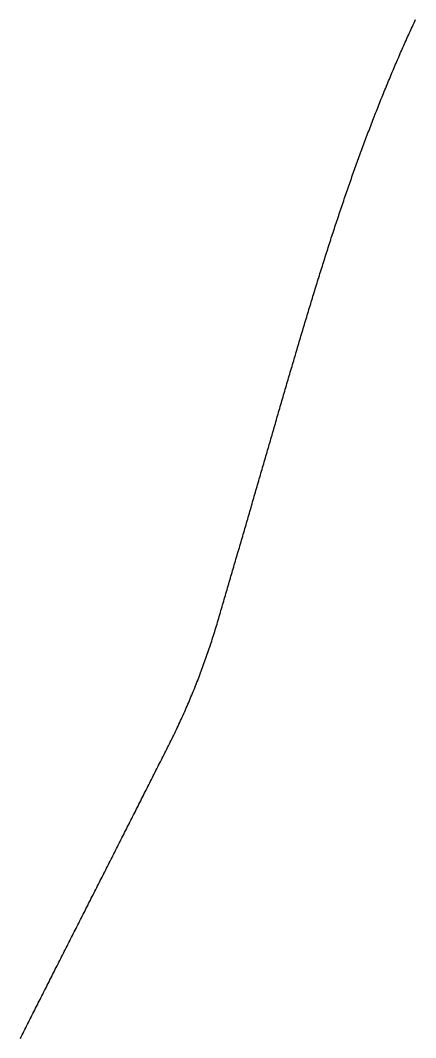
# Model space of a CAD drawing. Header units: metres. Extents: x 457876 to 584660, y 126427 to 241224.
# Drawn here: x 468163 to 473121, y 204907 to 217676 of the extents above; entities that cross this region are included whole.
import ezdxf

# ---------------------------------------------------------------- set-up
doc = ezdxf.new("R2010")
doc.units = ezdxf.units.M
for name, color, linetype in [('AT_GRADE', 3, 'CONTINUOUS'), ('CUTTING', 34, 'CONTINUOUS'), ('EMBANKMENT', 42, 'CONTINUOUS'), ('GROUND_CL', 8, 'CONTINUOUS'), ('RAIL_CL', 1, 'CONTINUOUS'), ('TUNNEL', 216, 'CONTINUOUS')]:
    doc.layers.add(name, color=color, linetype=linetype)

msp = doc.modelspace()

# ---------------------------------------------------------------- linework, layer by layer
at = {"layer": 'AT_GRADE'}
for points in [[(472904.52, 217204.748, 90.701), (472914.105, 217226.845, 90.702), (472923.715, 217248.926, 90.702), (472933.35, 217270.992, 90.702), (472943.01, 217293.042, 90.702), (472952.695, 217315.077, 90.701), (472962.405, 217337.096, 90.699), (472972.141, 217359.099, 90.697), (472981.902, 217381.086, 90.695), (472991.688, 217403.058, 90.692), (473001.5, 217425.014, 90.689), (473011.337, 217446.955, 90.685), (473021.199, 217468.88, 90.68), (473031.088, 217490.789, 90.675), (473041.001, 217512.683, 90.67), (473050.941, 217534.561, 90.664), (473060.907, 217556.424, 90.658), (473070.898, 217578.271, 90.652), (473080.915, 217600.103, 90.645), (473090.958, 217621.919, 90.637), (473101.027, 217643.719, 90.629), (473111.122, 217665.504, 90.621)], [(472155.78, 215225.358, 88.629), (472163.566, 215248.681, 88.67), (472171.368, 215271.994, 88.712), (472179.185, 215295.295, 88.753), (472187.018, 215318.585, 88.793), (472194.867, 215341.863, 88.834), (472202.732, 215365.13, 88.874), (472210.614, 215388.386, 88.914), (472218.511, 215411.63, 88.953), (472226.425, 215434.862, 88.993), (472234.356, 215458.082, 89.032), (472242.303, 215481.29, 89.071), (472250.267, 215504.487, 89.109), (472258.248, 215527.671, 89.147), (472266.247, 215550.843, 89.185), (472274.262, 215574.002, 89.223), (472282.295, 215597.15, 89.26), (472290.346, 215620.285, 89.297), (472298.414, 215643.407, 89.334), (472306.5, 215666.517, 89.37), (472314.604, 215689.614, 89.406), (472322.726, 215712.698, 89.441), (472330.866, 215735.769, 89.476), (472339.024, 215758.827, 89.511), (472347.201, 215781.873, 89.545), (472355.396, 215804.905, 89.579), (472363.61, 215827.924, 89.613), (472371.843, 215850.93, 89.646), (472380.095, 215873.922, 89.678), (472388.366, 215896.901, 89.71), (472396.656, 215919.866, 89.742), (472404.966, 215942.818, 89.774), (472413.295, 215965.756, 89.804), (472421.643, 215988.681, 89.835), (472430.011, 216011.591, 89.865), (472438.399, 216034.488, 89.894), (472446.807, 216057.371, 89.923), (472455.235, 216080.24, 89.952), (472463.683, 216103.095, 89.98), (472472.151, 216125.935, 90.008), (472480.64, 216148.762, 90.035), (472489.149, 216171.574, 90.061), (472497.679, 216194.372, 90.087), (472506.23, 216217.156, 90.113), (472514.801, 216239.925, 90.138), (472523.393, 216262.68, 90.163), (472532.007, 216285.42, 90.187)], [(471965.741, 214638.964, 87.553), (471973.187, 214662.531, 87.597), (471980.644, 214686.091, 87.64), (471988.114, 214709.641, 87.684), (471995.595, 214733.183, 87.728), (472003.089, 214756.716, 87.772), (472010.596, 214780.24, 87.815), (472018.115, 214803.755, 87.859), (472025.646, 214827.261, 87.903), (472033.191, 214850.758, 87.946), (472040.749, 214874.245, 87.99), (472048.32, 214897.722, 88.033), (472055.904, 214921.191, 88.076), (472063.502, 214944.649, 88.12)], [(471118.581, 211776.169, 83.601), (471125.525, 211800.136, 83.624), (471132.468, 211824.102, 83.648), (471139.411, 211848.068, 83.671), (471146.352, 211872.035, 83.694), (471153.292, 211896.001, 83.718), (471160.232, 211919.968, 83.741), (471167.171, 211943.934, 83.765), (471174.109, 211967.9, 83.788), (471181.046, 211991.867, 83.811), (471187.982, 212015.833, 83.835), (471194.918, 212039.799, 83.859), (471201.853, 212063.764, 83.882), (471208.788, 212087.73, 83.906), (471215.722, 212111.695, 83.93)], [(470839.753, 210817.791, 82.591), (470846.748, 210841.743, 82.619), (470853.742, 210865.694, 82.647), (470860.735, 210889.646, 82.675), (470867.727, 210913.599, 82.703), (470874.718, 210937.552, 82.731)], [(470539.626, 209813.885, 81.16), (470547.478, 209837.564, 81.199), (470555.252, 209861.268, 81.239), (470562.968, 209884.992, 81.278), (470570.625, 209908.735, 81.317), (470578.213, 209932.5, 81.355)], [(469740.226, 208015.088, 77.617), (469751.47, 208037.361, 77.659), (469762.713, 208059.634, 77.702), (469773.956, 208081.907, 77.746), (469785.198, 208104.18, 77.789), (469796.439, 208126.454, 77.833), (469807.68, 208148.727, 77.877), (469818.921, 208171, 77.921), (469830.161, 208193.274, 77.965), (469841.401, 208215.547, 78.01), (469852.64, 208237.821, 78.055), (469863.879, 208260.094, 78.1), (469875.117, 208282.368, 78.145), (469886.356, 208304.641, 78.19), (469897.594, 208326.915, 78.236), (469908.831, 208349.188, 78.282), (469920.068, 208371.462, 78.327), (469931.305, 208393.735, 78.373), (469942.542, 208416.009, 78.419), (469953.779, 208438.282, 78.466), (469965.015, 208460.555, 78.512), (469976.251, 208482.829, 78.558), (469987.487, 208505.102, 78.605), (469998.723, 208527.375, 78.651), (470009.959, 208549.648, 78.698), (470021.195, 208571.921, 78.745), (470032.43, 208594.194, 78.792), (470043.623, 208616.488, 78.838), (470054.753, 208638.814, 78.885), (470065.827, 208661.167, 78.932), (470076.837, 208683.552, 78.979), (470087.781, 208705.969, 79.026), (470098.664, 208728.415, 79.073), (470109.494, 208750.887, 79.12), (470120.256, 208773.392, 79.167), (470130.952, 208795.928, 79.214), (470141.592, 208818.491, 79.261), (470152.163, 208841.085, 79.308)]]:
    msp.add_polyline3d(points, dxfattribs=at)
at = {"layer": 'CUTTING'}
for points in [[(472717.937, 216759.522, 90.566), (472727.04, 216781.931, 90.578), (472736.166, 216804.325, 90.59), (472745.315, 216826.703, 90.601), (472754.488, 216849.065, 90.611), (472763.685, 216871.412, 90.621), (472772.905, 216893.744, 90.63), (472782.149, 216916.06, 90.638), (472791.417, 216938.361, 90.646), (472800.709, 216960.646, 90.654), (472810.024, 216982.915, 90.661), (472819.364, 217005.169, 90.667), (472828.728, 217027.407, 90.673), (472838.117, 217049.629, 90.678), (472847.529, 217071.836, 90.683), (472856.966, 217094.027, 90.687), (472866.428, 217116.203, 90.691), (472875.914, 217138.362, 90.694), (472885.425, 217160.507, 90.697), (472894.96, 217182.635, 90.699)], [(472540.641, 216308.145, 90.21), (472549.297, 216330.856, 90.233), (472557.974, 216353.553, 90.256), (472566.673, 216376.234, 90.278), (472575.393, 216398.901, 90.299), (472584.135, 216421.553, 90.32), (472592.899, 216444.19, 90.34), (472601.684, 216466.812, 90.36), (472610.492, 216489.419, 90.379), (472619.322, 216512.011, 90.398), (472628.174, 216534.588, 90.416), (472637.048, 216557.15, 90.433), (472645.945, 216579.697, 90.45), (472654.864, 216602.228, 90.467)], [(472071.113, 214968.098, 88.163), (472078.739, 214991.536, 88.206), (472086.378, 215014.965, 88.249), (472094.031, 215038.384, 88.292), (472101.698, 215061.792, 88.335), (472109.38, 215085.191, 88.377), (472117.076, 215108.578, 88.42), (472124.787, 215131.956, 88.462), (472132.513, 215155.322, 88.504), (472140.254, 215178.678, 88.546), (472148.009, 215202.024, 88.588)], [(470881.707, 210961.505, 82.758), (470888.696, 210985.459, 82.785), (470895.683, 211009.413, 82.812), (470902.67, 211033.367, 82.839), (470909.655, 211057.323, 82.866), (470916.639, 211081.278, 82.892), (470923.621, 211105.234, 82.918), (470930.603, 211129.19, 82.944), (470937.583, 211153.147, 82.97), (470944.562, 211177.104, 82.996), (470951.539, 211201.062, 83.021), (470958.516, 211225.02, 83.047), (470965.491, 211248.979, 83.072), (470972.464, 211272.938, 83.097), (470979.437, 211296.897, 83.122), (470986.408, 211320.857, 83.147), (470993.378, 211344.817, 83.172), (471000.346, 211368.778, 83.196), (471007.313, 211392.739, 83.221), (471014.279, 211416.701, 83.245), (471021.242, 211440.663, 83.269), (471028.204, 211464.625, 83.293), (471035.164, 211488.589, 83.317), (471042.122, 211512.552, 83.341), (471049.079, 211536.516, 83.365), (471056.035, 211560.48, 83.389), (471062.989, 211584.445, 83.413), (471069.942, 211608.41, 83.436), (471076.894, 211632.375, 83.46), (471083.845, 211656.34, 83.484), (471090.794, 211680.306, 83.507), (471097.742, 211704.271, 83.531), (471104.69, 211728.237, 83.554), (471111.636, 211752.203, 83.577)], [(470162.676, 208863.707, 79.354), (470173.14, 208886.352, 79.401), (470183.539, 208909.026, 79.448), (470193.863, 208931.734, 79.495), (470204.127, 208954.47, 79.541), (470214.332, 208977.232, 79.588), (470224.476, 209000.021, 79.634), (470234.562, 209022.836, 79.68), (470244.583, 209045.68, 79.727), (470254.538, 209068.552, 79.773), (470264.436, 209091.449, 79.819), (470274.266, 209114.375, 79.865), (470284.022, 209137.333, 79.911), (470293.72, 209160.316, 79.956), (470303.36, 209183.323, 80.002), (470312.939, 209206.355, 80.047), (470322.46, 209229.411, 80.092), (470331.919, 209252.493, 80.138), (470341.306, 209275.604, 80.182), (470350.63, 209298.741, 80.227), (470359.892, 209321.903, 80.272), (470369.085, 209345.092, 80.316), (470378.218, 209368.305, 80.36), (470387.291, 209391.541, 80.404), (470396.298, 209414.804, 80.448), (470405.239, 209438.091, 80.492), (470414.124, 209461.4, 80.535), (470422.938, 209484.737, 80.579), (470431.681, 209508.1, 80.622), (470440.367, 209531.484, 80.664), (470448.992, 209554.891, 80.707), (470457.549, 209578.323, 80.749), (470466.042, 209601.778, 80.791), (470474.481, 209625.253, 80.833), (470482.853, 209648.752, 80.875), (470491.148, 209672.278, 80.916), (470499.385, 209695.825, 80.958), (470507.561, 209719.393, 80.999), (470515.667, 209742.985, 81.039), (470523.712, 209766.599, 81.08), (470531.702, 209790.231, 81.12)]]:
    msp.add_polyline3d(points, dxfattribs=at)
at = {"layer": 'EMBANKMENT'}
for points in [[(471222.656, 212135.66, 83.954), (471229.589, 212159.625, 83.978), (471236.522, 212183.589, 84.002), (471243.455, 212207.553, 84.026), (471250.387, 212231.516, 84.05), (471257.319, 212255.479, 84.074), (471264.251, 212279.442, 84.099), (471271.183, 212303.404, 84.123), (471278.115, 212327.365, 84.148), (471285.047, 212351.326, 84.173), (471291.979, 212375.286, 84.198), (471298.912, 212399.246, 84.223), (471305.844, 212423.204, 84.248), (471312.777, 212447.162, 84.273), (471319.71, 212471.119, 84.299), (471326.644, 212495.075, 84.324), (471333.578, 212519.03, 84.35), (471340.513, 212542.984, 84.376), (471347.448, 212566.937, 84.403), (471354.385, 212590.889, 84.429), (471361.322, 212614.84, 84.455), (471368.26, 212638.79, 84.482), (471375.199, 212662.738, 84.509), (471382.139, 212686.685, 84.536), (471389.081, 212710.631, 84.564), (471396.023, 212734.575, 84.591), (471402.968, 212758.518, 84.619), (471409.913, 212782.46, 84.647), (471416.86, 212806.399, 84.675), (471423.809, 212830.337, 84.704), (471430.76, 212854.274, 84.732), (471437.712, 212878.208, 84.761), (471444.667, 212902.141, 84.79), (471451.623, 212926.072, 84.82), (471458.582, 212950, 84.849), (471465.543, 212973.927, 84.879), (471472.506, 212997.852, 84.909), (471479.472, 213021.774, 84.94), (471486.441, 213045.695, 84.97), (471493.412, 213069.612, 85.001), (471500.386, 213093.528, 85.032), (471507.362, 213117.441, 85.064), (471514.342, 213141.352, 85.095), (471521.325, 213165.26, 85.127), (471528.312, 213189.165, 85.159), (471535.301, 213213.067, 85.191), (471542.295, 213236.967, 85.224), (471549.291, 213260.864, 85.257), (471556.292, 213284.758, 85.29), (471563.296, 213308.649, 85.324), (471570.305, 213332.536, 85.357), (471577.317, 213356.421, 85.391), (471584.334, 213380.302, 85.425), (471591.355, 213404.18, 85.46), (471598.38, 213428.054, 85.495), (471605.41, 213451.925, 85.53), (471612.445, 213475.792, 85.565), (471619.484, 213499.656, 85.6), (471626.529, 213523.516, 85.636), (471633.579, 213547.371, 85.672), (471640.634, 213571.223, 85.709), (471647.694, 213595.071, 85.745), (471654.76, 213618.915, 85.782), (471661.831, 213642.755, 85.819), (471668.908, 213666.59, 85.856), (471675.991, 213690.421, 85.894), (471683.08, 213714.247, 85.932), (471690.176, 213738.069, 85.97), (471697.277, 213761.886, 86.008), (471704.385, 213785.698, 86.047), (471711.5, 213809.506, 86.085), (471718.621, 213833.308, 86.124), (471725.749, 213857.106, 86.164), (471732.884, 213880.898, 86.203), (471740.026, 213904.685, 86.243), (471747.175, 213928.467, 86.283), (471754.332, 213952.244, 86.323), (471761.497, 213976.015, 86.363), (471768.669, 213999.78, 86.403), (471775.849, 214023.54, 86.444), (471783.036, 214047.294, 86.485), (471790.232, 214071.042, 86.526), (471797.437, 214094.784, 86.567), (471804.649, 214118.52, 86.609), (471811.87, 214142.249, 86.651), (471819.1, 214165.973, 86.692), (471826.339, 214189.69, 86.734), (471833.586, 214213.4, 86.776), (471840.843, 214237.104, 86.819), (471848.109, 214260.801, 86.861), (471855.384, 214284.492, 86.903), (471862.669, 214308.175, 86.946), (471869.964, 214331.852, 86.989), (471877.268, 214355.521, 87.032), (471884.582, 214379.184, 87.075), (471891.907, 214402.839, 87.118), (471899.242, 214426.486, 87.161), (471906.587, 214450.126, 87.204), (471913.943, 214473.759, 87.248), (471921.309, 214497.383, 87.291), (471928.686, 214521, 87.335), (471936.075, 214544.609, 87.378), (471943.474, 214568.21, 87.422), (471950.885, 214591.803, 87.466), (471958.307, 214615.387, 87.509)], [(470585.738, 209956.285, 81.394), (470593.201, 209980.09, 81.432), (470600.586, 210003.919, 81.469), (470607.931, 210027.761, 81.507), (470615.191, 210051.629, 81.544), (470622.39, 210075.516, 81.581), (470629.526, 210099.422, 81.618), (470636.593, 210123.348, 81.654), (470643.603, 210147.291, 81.69), (470650.614, 210171.235, 81.726), (470657.624, 210195.178, 81.761), (470664.634, 210219.122, 81.797), (470671.645, 210243.065, 81.832), (470678.655, 210267.009, 81.866), (470685.664, 210290.953, 81.901), (470692.674, 210314.898, 81.935), (470699.683, 210338.842, 81.969), (470706.692, 210362.787, 82.002), (470713.701, 210386.732, 82.036), (470720.709, 210410.677, 82.069), (470727.717, 210434.622, 82.102), (470734.724, 210458.568, 82.134), (470741.731, 210482.514, 82.166), (470748.737, 210506.46, 82.198), (470755.742, 210530.407, 82.23), (470762.747, 210554.353, 82.261), (470769.752, 210578.301, 82.293), (470776.755, 210602.248, 82.324), (470783.758, 210626.196, 82.354), (470790.761, 210650.144, 82.385), (470797.762, 210674.093, 82.415), (470804.763, 210698.041, 82.445), (470811.762, 210721.991, 82.474), (470818.761, 210745.94, 82.504), (470825.759, 210769.89, 82.533), (470832.756, 210793.841, 82.562)], [(468174.057, 204918.55, 76.009), (468185.263, 204940.87, 75.997), (468196.472, 204963.188, 75.985), (468207.684, 204985.505, 75.973), (468218.898, 205007.82, 75.961), (468230.116, 205030.134, 75.949), (468241.336, 205052.446, 75.937), (468252.559, 205074.757, 75.925), (468263.784, 205097.067, 75.914), (468275.012, 205119.375, 75.902), (468286.242, 205141.682, 75.89), (468297.475, 205163.988, 75.879), (468308.71, 205186.293, 75.867), (468319.948, 205208.596, 75.856), (468331.187, 205230.898, 75.845), (468342.429, 205253.198, 75.833), (468353.673, 205275.498, 75.822), (468364.919, 205297.796, 75.812), (468376.168, 205320.094, 75.801), (468387.418, 205342.39, 75.79), (468398.67, 205364.685, 75.78), (468409.924, 205386.979, 75.77), (468421.18, 205409.272, 75.76), (468432.438, 205431.564, 75.75), (468443.697, 205453.855, 75.741), (468454.958, 205476.145, 75.731), (468466.221, 205498.434, 75.722), (468477.486, 205520.722, 75.713), (468488.751, 205543.009, 75.705), (468500.019, 205565.295, 75.697), (468511.288, 205587.581, 75.689), (468522.558, 205609.865, 75.681), (468533.829, 205632.149, 75.673), (468545.102, 205654.432, 75.666), (468556.376, 205676.715, 75.66), (468567.651, 205698.996, 75.653), (468578.928, 205721.277, 75.647), (468590.205, 205743.557, 75.641), (468601.484, 205765.836, 75.636), (468612.763, 205788.115, 75.631), (468624.044, 205810.393, 75.626), (468635.325, 205832.67, 75.622), (468646.607, 205854.947, 75.618), (468657.89, 205877.223, 75.614), (468669.174, 205899.499, 75.611), (468680.459, 205921.774, 75.609), (468691.744, 205944.049, 75.606), (468703.03, 205966.323, 75.605), (468714.316, 205988.596, 75.603), (468725.603, 206010.869, 75.602), (468736.891, 206033.142, 75.602), (468748.179, 206055.414, 75.602), (468759.467, 206077.686, 75.602), (468770.756, 206099.957, 75.603), (468782.045, 206122.228, 75.604), (468793.335, 206144.499, 75.606), (468804.625, 206166.769, 75.608), (468815.915, 206189.039, 75.611), (468827.205, 206211.309, 75.614), (468838.495, 206233.578, 75.618), (468849.786, 206255.847, 75.622), (468861.076, 206278.116, 75.627), (468872.367, 206300.385, 75.633), (468883.658, 206322.653, 75.638), (468894.948, 206344.921, 75.645), (468906.239, 206367.189, 75.652), (468917.529, 206389.457, 75.659), (468928.82, 206411.725, 75.667), (468940.11, 206433.992, 75.676), (468951.4, 206456.259, 75.685), (468962.69, 206478.526, 75.694), (468973.98, 206500.793, 75.704), (468985.269, 206523.06, 75.715), (468996.558, 206545.327, 75.726), (469007.847, 206567.594, 75.738), (469019.136, 206589.86, 75.75), (469030.424, 206612.127, 75.763), (469041.711, 206634.393, 75.777), (469052.999, 206656.66, 75.791), (469064.286, 206678.926, 75.805), (469075.572, 206701.193, 75.82), (469086.858, 206723.459, 75.836), (469098.143, 206745.726, 75.852), (469109.428, 206767.992, 75.869), (469120.713, 206790.259, 75.886), (469131.996, 206812.525, 75.904), (469143.279, 206834.792, 75.923), (469154.562, 206857.058, 75.942), (469165.844, 206879.325, 75.961), (469177.125, 206901.592, 75.981), (469188.406, 206923.858, 76.002), (469199.686, 206946.125, 76.023), (469210.965, 206968.392, 76.045), (469222.244, 206990.659, 76.068), (469233.522, 207012.926, 76.09), (469244.799, 207035.194, 76.114), (469256.075, 207057.461, 76.138), (469267.351, 207079.728, 76.162), (469278.626, 207101.996, 76.187), (469289.9, 207124.264, 76.213), (469301.174, 207146.532, 76.239), (469312.446, 207168.799, 76.266), (469323.718, 207191.068, 76.293), (469334.989, 207213.336, 76.321), (469346.26, 207235.604, 76.349), (469357.529, 207257.873, 76.377), (469368.798, 207280.141, 76.407), (469380.066, 207302.41, 76.436), (469391.333, 207324.679, 76.467), (469402.599, 207346.948, 76.497), (469413.865, 207369.217, 76.528), (469425.129, 207391.487, 76.56), (469436.393, 207413.756, 76.592), (469447.656, 207436.026, 76.625), (469458.918, 207458.296, 76.658), (469470.18, 207480.566, 76.691), (469481.44, 207502.836, 76.725), (469492.7, 207525.106, 76.76), (469503.959, 207547.377, 76.795), (469515.217, 207569.647, 76.83), (469526.475, 207591.918, 76.866), (469537.731, 207614.189, 76.902), (469548.987, 207636.46, 76.938), (469560.242, 207658.731, 76.975), (469571.496, 207681.003, 77.013), (469582.75, 207703.274, 77.051), (469594.003, 207725.546, 77.089), (469605.255, 207747.818, 77.127), (469616.506, 207770.09, 77.166), (469627.757, 207792.362, 77.205), (469639.007, 207814.634, 77.245), (469650.256, 207836.906, 77.285), (469661.504, 207859.178, 77.325), (469672.752, 207881.451, 77.366), (469684, 207903.723, 77.407), (469695.246, 207925.996, 77.448), (469706.492, 207948.269, 77.49), (469717.737, 207970.542, 77.532), (469728.982, 207992.815, 77.574)]]:
    msp.add_polyline3d(points, dxfattribs=at)
at = {"layer": 'GROUND_CL'}
msp.add_polyline3d([(468162.854, 204896.229, 73.077), (468174.057, 204918.55, 72.549), (468185.263, 204940.87, 72.059), (468196.472, 204963.188, 71.692), (468207.684, 204985.505, 71.353), (468218.898, 205007.82, 71.041), (468230.116, 205030.134, 70.737), (468241.336, 205052.446, 70.502), (468252.559, 205074.757, 70.316), (468263.784, 205097.067, 70.169), (468275.012, 205119.375, 70.06), (468286.242, 205141.682, 70), (468297.475, 205163.988, 70), (468308.71, 205186.293, 70), (468319.948, 205208.596, 70), (468331.187, 205230.898, 69.999), (468342.429, 205253.198, 69.999), (468353.673, 205275.498, 69.999), (468364.919, 205297.796, 69.999), (468376.168, 205320.094, 69.999), (468387.418, 205342.39, 69.999), (468398.67, 205364.685, 70), (468409.924, 205386.979, 70), (468421.18, 205409.272, 70), (468432.438, 205431.564, 70), (468443.697, 205453.855, 70), (468454.958, 205476.145, 70), (468466.221, 205498.434, 70), (468477.486, 205520.722, 70), (468488.751, 205543.009, 70.023), (468500.019, 205565.295, 70.125), (468511.288, 205587.581, 70.242), (468522.558, 205609.865, 70.399), (468533.829, 205632.149, 70.597), (468545.102, 205654.432, 70.699), (468556.376, 205676.715, 70.76), (468567.651, 205698.996, 70.806), (468578.928, 205721.277, 70.837), (468590.205, 205743.557, 70.835), (468601.484, 205765.836, 70.759), (468612.763, 205788.115, 70.662), (468624.044, 205810.393, 70.532), (468635.325, 205832.67, 70.34), (468646.607, 205854.947, 70.229), (468657.89, 205877.223, 70.162), (468669.174, 205899.499, 70.106), (468680.459, 205921.774, 70.062), (468691.744, 205944.049, 70.031), (468703.03, 205966.323, 70.01), (468714.316, 205988.596, 69.994), (468725.603, 206010.869, 69.988), (468736.891, 206033.142, 69.985), (468748.179, 206055.414, 69.978), (468759.467, 206077.686, 69.972), (468770.756, 206099.957, 69.965), (468782.045, 206122.228, 69.959), (468793.335, 206144.499, 69.949), (468804.625, 206166.769, 69.935), (468815.915, 206189.039, 69.921), (468827.205, 206211.309, 69.91), (468838.495, 206233.578, 69.899), (468849.786, 206255.847, 69.887), (468861.076, 206278.116, 69.876), (468872.367, 206300.385, 69.865), (468883.658, 206322.653, 69.855), (468894.948, 206344.921, 69.846), (468906.239, 206367.189, 69.839), (468917.529, 206389.457, 69.833), (468928.82, 206411.725, 69.826), (468940.11, 206433.992, 69.82), (468951.4, 206456.259, 69.816), (468962.69, 206478.526, 69.814), (468973.98, 206500.793, 69.812), (468985.269, 206523.06, 69.81), (468996.558, 206545.327, 69.81), (469007.847, 206567.594, 69.812), (469019.136, 206589.86, 69.815), (469030.424, 206612.127, 69.816), (469041.711, 206634.393, 69.818), (469052.999, 206656.66, 69.822), (469064.286, 206678.926, 69.826), (469075.572, 206701.193, 69.831), (469086.858, 206723.459, 69.836), (469098.143, 206745.726, 69.842), (469109.428, 206767.992, 69.85), (469120.713, 206790.259, 69.857), (469131.996, 206812.525, 69.864), (469143.279, 206834.792, 69.87), (469154.562, 206857.058, 69.878), (469165.844, 206879.325, 69.887), (469177.125, 206901.592, 69.896), (469188.406, 206923.858, 69.904), (469199.686, 206946.125, 69.914), (469210.965, 206968.392, 69.925), (469222.244, 206990.659, 69.935), (469233.522, 207012.926, 69.945), (469244.799, 207035.194, 69.953), (469256.075, 207057.461, 69.965), (469267.351, 207079.728, 69.976), (469278.626, 207101.996, 69.986), (469289.9, 207124.264, 69.995), (469301.174, 207146.532, 70), (469312.446, 207168.799, 70), (469323.718, 207191.068, 70), (469334.989, 207213.336, 69.999), (469346.26, 207235.604, 69.999), (469357.529, 207257.873, 69.999), (469368.798, 207280.141, 69.999), (469380.066, 207302.41, 69.999), (469391.333, 207324.679, 69.999), (469402.599, 207346.948, 69.999), (469413.865, 207369.217, 69.999), (469425.129, 207391.487, 70), (469436.393, 207413.756, 70), (469447.656, 207436.026, 70), (469458.918, 207458.296, 70.211), (469470.18, 207480.566, 70.56), (469481.44, 207502.836, 71.033), (469492.7, 207525.106, 71.632), (469503.959, 207547.377, 71.937), (469515.217, 207569.647, 71.65), (469526.475, 207591.918, 71.886), (469537.731, 207614.189, 72.436), (469548.987, 207636.46, 73.111), (469560.242, 207658.731, 73.639), (469571.496, 207681.003, 73.839), (469582.75, 207703.274, 73.713), (469594.003, 207725.546, 73.262), (469605.255, 207747.818, 72.751), (469616.506, 207770.09, 72.336), (469627.757, 207792.362, 71.739), (469639.007, 207814.634, 71.213), (469650.256, 207836.906, 70.778), (469661.504, 207859.178, 71.063), (469672.752, 207881.451, 71.39), (469684, 207903.723, 71.739), (469695.246, 207925.996, 72.11), (469706.492, 207948.269, 72.792), (469717.737, 207970.542, 73.724), (469728.982, 207992.815, 74.35), (469740.226, 208015.088, 74.92), (469751.47, 208037.361, 75.441), (469762.713, 208059.634, 76.164), (469773.956, 208081.907, 76.804), (469785.198, 208104.18, 77.36), (469796.439, 208126.454, 77.83), (469807.68, 208148.727, 78.251), (469818.921, 208171, 78.421), (469830.161, 208193.274, 78.676), (469841.401, 208215.547, 78.902), (469852.64, 208237.821, 79.095), (469863.879, 208260.094, 78.916), (469875.117, 208282.368, 78.794), (469886.356, 208304.641, 78.728), (469897.594, 208326.915, 78.719), (469908.831, 208349.188, 78.805), (469920.068, 208371.462, 78.975), (469931.305, 208393.735, 79.077), (469942.542, 208416.009, 79.161), (469953.779, 208438.282, 79.22), (469965.015, 208460.555, 79.063), (469976.251, 208482.829, 78.949), (469987.487, 208505.102, 78.876), (469998.723, 208527.375, 78.846), (470009.959, 208549.648, 78.944), (470021.195, 208571.921, 79.056), (470032.43, 208594.194, 79.126), (470043.623, 208616.488, 79.181), (470054.753, 208638.814, 79.212), (470065.827, 208661.167, 79.073), (470076.837, 208683.552, 78.981), (470087.781, 208705.969, 78.937), (470098.664, 208728.415, 78.939), (470109.494, 208750.887, 79.024), (470120.256, 208773.392, 79.188), (470130.952, 208795.928, 79.405), (470141.592, 208818.491, 79.696), (470152.163, 208841.085, 80.348), (470162.676, 208863.707, 82.61), (470173.14, 208886.352, 84.874), (470183.539, 208909.026, 87.142), (470193.863, 208931.734, 89.413), (470204.127, 208954.47, 90.059), (470214.332, 208977.232, 90.037), (470224.476, 209000.021, 89.66), (470234.562, 209022.836, 89.405), (470244.583, 209045.68, 89.391), (470254.538, 209068.552, 89.371), (470264.436, 209091.449, 89.465), (470274.266, 209114.375, 89.674), (470284.022, 209137.333, 89.995), (470293.72, 209160.316, 91.519), (470303.36, 209183.323, 92.866), (470312.939, 209206.355, 94.022), (470322.46, 209229.411, 95.04), (470331.919, 209252.493, 95.766), (470341.306, 209275.604, 96.23), (470350.63, 209298.741, 96.536), (470359.892, 209321.903, 96.684), (470369.085, 209345.092, 96.374), (470378.218, 209368.305, 95.288), (470387.291, 209391.541, 94.075), (470396.298, 209414.804, 92.735), (470405.239, 209438.091, 91.277), (470414.124, 209461.4, 90.301), (470422.938, 209484.737, 90), (470431.681, 209508.1, 90), (470440.367, 209531.484, 90), (470448.992, 209554.891, 90), (470457.549, 209578.323, 90), (470466.042, 209601.778, 90), (470474.481, 209625.253, 90), (470482.853, 209648.752, 90.098), (470491.148, 209672.278, 90.233), (470499.385, 209695.825, 90.272), (470507.561, 209719.393, 90.215), (470515.667, 209742.985, 89.532), (470523.712, 209766.599, 86.941), (470531.702, 209790.231, 84.479), (470539.626, 209813.885, 82.168), (470547.478, 209837.564, 80.004), (470555.252, 209861.268, 79.781), (470562.968, 209884.992, 79.471), (470570.625, 209908.735, 79.07), (470578.213, 209932.5, 78.58), (470585.738, 209956.285, 78.083), (470593.201, 209980.09, 77.541), (470600.586, 210003.919, 76.937), (470607.931, 210027.761, 76.269), (470615.191, 210051.629, 75.722), (470622.39, 210075.516, 75.236), (470629.526, 210099.422, 74.737), (470636.593, 210123.348, 74.26), (470643.603, 210147.291, 73.824), (470650.614, 210171.235, 73.431), (470657.624, 210195.178, 73.046), (470664.634, 210219.122, 72.667), (470671.645, 210243.065, 72.292), (470678.655, 210267.009, 71.918), (470685.664, 210290.953, 71.554), (470692.674, 210314.898, 71.199), (470699.683, 210338.842, 70.854), (470706.692, 210362.787, 70.501), (470713.701, 210386.732, 70.182), (470720.709, 210410.677, 70), (470727.717, 210434.622, 70), (470734.724, 210458.568, 70), (470741.731, 210482.514, 70), (470748.737, 210506.46, 70), (470755.742, 210530.407, 70), (470762.747, 210554.353, 70), (470769.752, 210578.301, 70), (470776.755, 210602.248, 70), (470783.758, 210626.196, 70), (470790.761, 210650.144, 70.456), (470797.762, 210674.093, 71.454), (470804.763, 210698.041, 72.619), (470811.762, 210721.991, 73.953), (470818.761, 210745.94, 75.454), (470825.759, 210769.89, 77.122), (470832.756, 210793.841, 78.958), (470839.753, 210817.791, 80.962), (470846.748, 210841.743, 82.867), (470853.742, 210865.694, 83.567), (470860.735, 210889.646, 84.266), (470867.727, 210913.599, 84.965), (470874.718, 210937.552, 85.664), (470881.707, 210961.505, 86.363), (470888.696, 210985.459, 87.062), (470895.683, 211009.413, 87.761), (470902.67, 211033.367, 88.459), (470909.655, 211057.323, 90.227), (470916.639, 211081.278, 92.071), (470923.621, 211105.234, 93.677), (470930.603, 211129.19, 95.216), (470937.583, 211153.147, 96.601), (470944.562, 211177.104, 97.776), (470951.539, 211201.062, 98.784), (470958.516, 211225.02, 99.625), (470965.491, 211248.979, 100.135), (470972.464, 211272.938, 100.48), (470979.437, 211296.897, 100.91), (470986.408, 211320.857, 101.422), (470993.378, 211344.817, 101.747), (471000.346, 211368.778, 101.416), (471007.313, 211392.739, 101.001), (471014.279, 211416.701, 100.503), (471021.242, 211440.663, 100.317), (471028.204, 211464.625, 101.013), (471035.164, 211488.589, 101.709), (471042.122, 211512.552, 102.405), (471049.079, 211536.516, 103.1), (471056.035, 211560.48, 102.377), (471062.989, 211584.445, 101.911), (471069.942, 211608.41, 101.779), (471076.894, 211632.375, 101.979), (471083.845, 211656.34, 100.048), (471090.794, 211680.306, 97.169), (471097.742, 211704.271, 93.956), (471104.69, 211728.237, 90.41), (471111.636, 211752.203, 87.99), (471118.581, 211776.169, 86.194), (471125.525, 211800.136, 84.492), (471132.468, 211824.102, 82.79), (471139.411, 211848.068, 82.044), (471146.352, 211872.035, 82.438), (471153.292, 211896.001, 82.699), (471160.232, 211919.968, 82.827), (471167.171, 211943.934, 82.884), (471174.109, 211967.9, 83.022), (471181.046, 211991.867, 83.095), (471187.982, 212015.833, 83.101), (471194.918, 212039.799, 83.006), (471201.853, 212063.764, 82.475), (471208.788, 212087.73, 81.81), (471215.722, 212111.695, 81.012), (471222.656, 212135.66, 80.083), (471229.589, 212159.625, 79.693), (471236.522, 212183.589, 79.409), (471243.455, 212207.553, 79.178), (471250.387, 212231.516, 78.999), (471257.319, 212255.479, 78.98), (471264.251, 212279.442, 79.021), (471271.183, 212303.404, 79.082), (471278.115, 212327.365, 79.162), (471285.047, 212351.326, 79.226), (471291.979, 212375.286, 79.246), (471298.912, 212399.246, 79.238), (471305.844, 212423.204, 79.203), (471312.777, 212447.162, 79.197), (471319.71, 212471.119, 79.246), (471326.644, 212495.075, 79.26), (471333.578, 212519.03, 79.267), (471340.513, 212542.984, 79.281), (471347.448, 212566.937, 79.334), (471354.385, 212590.889, 79.381), (471361.322, 212614.84, 79.421), (471368.26, 212638.79, 79.456), (471375.199, 212662.738, 79.508), (471382.139, 212686.685, 79.554), (471389.081, 212710.631, 79.596), (471396.023, 212734.575, 79.633), (471402.968, 212758.518, 79.672), (471409.913, 212782.46, 79.708), (471416.86, 212806.399, 79.74), (471423.809, 212830.337, 79.768), (471430.76, 212854.274, 79.795), (471437.712, 212878.208, 79.819), (471444.667, 212902.141, 79.842), (471451.623, 212926.072, 79.863), (471458.582, 212950, 79.881), (471465.543, 212973.927, 79.896), (471472.506, 212997.852, 79.911), (471479.472, 213021.774, 79.924), (471486.441, 213045.695, 79.935), (471493.412, 213069.612, 79.943), (471500.386, 213093.528, 79.951), (471507.362, 213117.441, 79.959), (471514.342, 213141.352, 79.965), (471521.325, 213165.26, 79.971), (471528.312, 213189.165, 79.977), (471535.301, 213213.067, 79.982), (471542.295, 213236.967, 79.988), (471549.291, 213260.864, 79.991), (471556.292, 213284.758, 79.993), (471563.296, 213308.649, 79.995), (471570.305, 213332.536, 79.996), (471577.317, 213356.421, 79.997), (471584.334, 213380.302, 79.998), (471591.355, 213404.18, 79.999), (471598.38, 213428.054, 79.999), (471605.41, 213451.925, 80), (471612.445, 213475.792, 80), (471619.484, 213499.656, 80), (471626.529, 213523.516, 80), (471633.579, 213547.371, 80), (471640.634, 213571.223, 80), (471647.694, 213595.071, 80), (471654.76, 213618.915, 80), (471661.831, 213642.755, 80), (471668.908, 213666.59, 80), (471675.991, 213690.421, 80), (471683.08, 213714.247, 80), (471690.176, 213738.069, 80), (471697.277, 213761.886, 80), (471704.385, 213785.698, 80), (471711.5, 213809.506, 80), (471718.621, 213833.308, 80), (471725.749, 213857.106, 80), (471732.884, 213880.898, 80), (471740.026, 213904.685, 80), (471747.175, 213928.467, 80), (471754.332, 213952.244, 80), (471761.497, 213976.015, 80), (471768.669, 213999.78, 80), (471775.849, 214023.54, 80), (471783.036, 214047.294, 80), (471790.232, 214071.042, 80), (471797.437, 214094.784, 80), (471804.649, 214118.52, 80), (471811.87, 214142.249, 80), (471819.1, 214165.973, 80), (471826.339, 214189.69, 80), (471833.586, 214213.4, 80), (471840.843, 214237.104, 80), (471848.109, 214260.801, 80), (471855.384, 214284.492, 80), (471862.669, 214308.175, 80), (471869.964, 214331.852, 80), (471877.268, 214355.521, 80), (471884.582, 214379.184, 80), (471891.907, 214402.839, 80), (471899.242, 214426.486, 80), (471906.587, 214450.126, 80.364), (471913.943, 214473.759, 80.987), (471921.309, 214497.383, 81.522), (471928.686, 214521, 81.961), (471936.075, 214544.609, 82.364), (471943.474, 214568.21, 82.883), (471950.885, 214591.803, 83.428), (471958.307, 214615.387, 83.996), (471965.741, 214638.964, 84.585), (471973.187, 214662.531, 85.113), (471980.644, 214686.091, 85.659), (471988.114, 214709.641, 86.222), (471995.595, 214733.183, 86.803), (472003.089, 214756.716, 87.435), (472010.596, 214780.24, 88.121), (472018.115, 214803.755, 88.855), (472025.646, 214827.261, 89.479), (472033.191, 214850.758, 89.695), (472040.749, 214874.245, 89.666), (472048.32, 214897.722, 89.72), (472055.904, 214921.191, 89.856), (472063.502, 214944.649, 90.704), (472071.113, 214968.098, 93.049), (472078.739, 214991.536, 95.393), (472086.378, 215014.965, 97.736), (472094.031, 215038.384, 100.019), (472101.698, 215061.792, 100.396), (472109.38, 215085.191, 100.414), (472117.076, 215108.578, 100.071), (472124.787, 215131.956, 99.329), (472132.513, 215155.322, 97.041), (472140.254, 215178.678, 94.586), (472148.009, 215202.024, 92.493), (472155.78, 215225.358, 90.763), (472163.566, 215248.681, 89.953), (472171.368, 215271.994, 89.828), (472179.185, 215295.295, 89.669), (472187.018, 215318.585, 89.477), (472194.867, 215341.863, 89.226), (472202.732, 215365.13, 88.875), (472210.614, 215388.386, 88.556), (472218.511, 215411.63, 88.269), (472226.425, 215434.862, 88.007), (472234.356, 215458.082, 87.783), (472242.303, 215481.29, 87.58), (472250.267, 215504.487, 87.396), (472258.248, 215527.671, 87.231), (472266.247, 215550.843, 87.098), (472274.262, 215574.002, 86.992), (472282.295, 215597.15, 86.901), (472290.346, 215620.285, 86.826), (472298.414, 215643.407, 86.773), (472306.5, 215666.517, 86.755), (472314.604, 215689.614, 86.75), (472322.726, 215712.698, 86.752), (472330.866, 215735.769, 86.762), (472339.024, 215758.827, 86.812), (472347.201, 215781.873, 86.875), (472355.396, 215804.905, 86.949), (472363.61, 215827.924, 87.033), (472371.843, 215850.93, 87.148), (472380.095, 215873.922, 87.286), (472388.366, 215896.901, 87.432), (472396.656, 215919.866, 87.588), (472404.966, 215942.818, 87.763), (472413.295, 215965.756, 87.987), (472421.643, 215988.681, 88.213), (472430.011, 216011.591, 88.445), (472438.399, 216034.488, 88.691), (472446.807, 216057.371, 88.914), (472455.235, 216080.24, 89.115), (472463.683, 216103.095, 89.296), (472472.151, 216125.935, 89.458), (472480.64, 216148.762, 89.627), (472489.149, 216171.574, 89.786), (472497.679, 216194.372, 89.901), (472506.23, 216217.156, 89.973), (472514.801, 216239.925, 90.105), (472523.393, 216262.68, 91.478), (472532.007, 216285.42, 93.019), (472540.641, 216308.145, 94.537), (472549.297, 216330.856, 96.03), (472557.974, 216353.553, 97.814), (472566.673, 216376.234, 99.93), (472575.393, 216398.901, 102.283), (472584.135, 216421.553, 104.875), (472592.899, 216444.19, 107.169), (472601.684, 216466.812, 108.206), (472610.492, 216489.419, 109.193), (472619.322, 216512.011, 110.249), (472628.174, 216534.588, 112.02), (472637.048, 216557.15, 113.794), (472645.945, 216579.697, 115.574), (472654.864, 216602.228, 117.358), (472663.806, 216624.745, 119.146), (472672.771, 216647.246, 120.412), (472681.758, 216669.732, 120.691), (472690.768, 216692.202, 120.57), (472699.801, 216714.658, 120.048), (472708.858, 216737.097, 119.124), (472717.937, 216759.522, 117.795), (472727.04, 216781.931, 116.963), (472736.166, 216804.325, 115.739), (472745.315, 216826.703, 114.111), (472754.488, 216849.065, 112.495), (472763.685, 216871.412, 111.18), (472772.905, 216893.744, 109.869), (472782.149, 216916.06, 108.562), (472791.417, 216938.361, 107.272), (472800.709, 216960.646, 106.218), (472810.024, 216982.915, 104.9), (472819.364, 217005.169, 103.244), (472828.728, 217027.407, 101.02), (472838.117, 217049.629, 99.405), (472847.529, 217071.836, 98.353), (472856.966, 217094.027, 97.364), (472866.428, 217116.203, 96.437), (472875.914, 217138.362, 95.574), (472885.425, 217160.507, 94.814), (472894.96, 217182.635, 94.098), (472904.52, 217204.748, 93.426), (472914.105, 217226.845, 92.799), (472923.715, 217248.926, 92.272), (472933.35, 217270.992, 91.787), (472943.01, 217293.042, 91.249), (472952.695, 217315.077, 90.659), (472962.405, 217337.096, 90.016), (472972.141, 217359.099, 89.796), (472981.902, 217381.086, 89.594), (472991.688, 217403.058, 89.4), (473001.5, 217425.014, 89.214), (473011.337, 217446.955, 89.039), (473021.199, 217468.88, 88.874), (473031.088, 217490.789, 88.711), (473041.001, 217512.683, 88.554), (473050.941, 217534.561, 88.401), (473060.907, 217556.424, 88.261), (473070.898, 217578.271, 88.126), (473080.915, 217600.103, 87.995), (473090.958, 217621.919, 87.869), (473101.027, 217643.719, 87.749), (473111.122, 217665.504, 87.638), (473121.244, 217687.274, 87.53)], dxfattribs=at)
at = {"layer": 'RAIL_CL'}
msp.add_polyline3d([(468162.854, 204896.229, 76.021), (468174.057, 204918.55, 76.009), (468185.263, 204940.87, 75.997), (468196.472, 204963.188, 75.985), (468207.684, 204985.505, 75.973), (468218.898, 205007.82, 75.961), (468230.116, 205030.134, 75.949), (468241.336, 205052.446, 75.937), (468252.559, 205074.757, 75.925), (468263.784, 205097.067, 75.914), (468275.012, 205119.375, 75.902), (468286.242, 205141.682, 75.89), (468297.475, 205163.988, 75.879), (468308.71, 205186.293, 75.867), (468319.948, 205208.596, 75.856), (468331.187, 205230.898, 75.845), (468342.429, 205253.198, 75.833), (468353.673, 205275.498, 75.822), (468364.919, 205297.796, 75.812), (468376.168, 205320.094, 75.801), (468387.418, 205342.39, 75.79), (468398.67, 205364.685, 75.78), (468409.924, 205386.979, 75.77), (468421.18, 205409.272, 75.76), (468432.438, 205431.564, 75.75), (468443.697, 205453.855, 75.741), (468454.958, 205476.145, 75.731), (468466.221, 205498.434, 75.722), (468477.486, 205520.722, 75.713), (468488.751, 205543.009, 75.705), (468500.019, 205565.295, 75.697), (468511.288, 205587.581, 75.689), (468522.558, 205609.865, 75.681), (468533.829, 205632.149, 75.673), (468545.102, 205654.432, 75.666), (468556.376, 205676.715, 75.66), (468567.651, 205698.996, 75.653), (468578.928, 205721.277, 75.647), (468590.205, 205743.557, 75.641), (468601.484, 205765.836, 75.636), (468612.763, 205788.115, 75.631), (468624.044, 205810.393, 75.626), (468635.325, 205832.67, 75.622), (468646.607, 205854.947, 75.618), (468657.89, 205877.223, 75.614), (468669.174, 205899.499, 75.611), (468680.459, 205921.774, 75.609), (468691.744, 205944.049, 75.606), (468703.03, 205966.323, 75.605), (468714.316, 205988.596, 75.603), (468725.603, 206010.869, 75.602), (468736.891, 206033.142, 75.602), (468748.179, 206055.414, 75.602), (468759.467, 206077.686, 75.602), (468770.756, 206099.957, 75.603), (468782.045, 206122.228, 75.604), (468793.335, 206144.499, 75.606), (468804.625, 206166.769, 75.608), (468815.915, 206189.039, 75.611), (468827.205, 206211.309, 75.614), (468838.495, 206233.578, 75.618), (468849.786, 206255.847, 75.622), (468861.076, 206278.116, 75.627), (468872.367, 206300.385, 75.633), (468883.658, 206322.653, 75.638), (468894.948, 206344.921, 75.645), (468906.239, 206367.189, 75.652), (468917.529, 206389.457, 75.659), (468928.82, 206411.725, 75.667), (468940.11, 206433.992, 75.676), (468951.4, 206456.259, 75.685), (468962.69, 206478.526, 75.694), (468973.98, 206500.793, 75.704), (468985.269, 206523.06, 75.715), (468996.558, 206545.327, 75.726), (469007.847, 206567.594, 75.738), (469019.136, 206589.86, 75.75), (469030.424, 206612.127, 75.763), (469041.711, 206634.393, 75.777), (469052.999, 206656.66, 75.791), (469064.286, 206678.926, 75.805), (469075.572, 206701.193, 75.82), (469086.858, 206723.459, 75.836), (469098.143, 206745.726, 75.852), (469109.428, 206767.992, 75.869), (469120.713, 206790.259, 75.886), (469131.996, 206812.525, 75.904), (469143.279, 206834.792, 75.923), (469154.562, 206857.058, 75.942), (469165.844, 206879.325, 75.961), (469177.125, 206901.592, 75.981), (469188.406, 206923.858, 76.002), (469199.686, 206946.125, 76.023), (469210.965, 206968.392, 76.045), (469222.244, 206990.659, 76.068), (469233.522, 207012.926, 76.09), (469244.799, 207035.194, 76.114), (469256.075, 207057.461, 76.138), (469267.351, 207079.728, 76.162), (469278.626, 207101.996, 76.187), (469289.9, 207124.264, 76.213), (469301.174, 207146.532, 76.239), (469312.446, 207168.799, 76.266), (469323.718, 207191.068, 76.293), (469334.989, 207213.336, 76.321), (469346.26, 207235.604, 76.349), (469357.529, 207257.873, 76.377), (469368.798, 207280.141, 76.407), (469380.066, 207302.41, 76.436), (469391.333, 207324.679, 76.467), (469402.599, 207346.948, 76.497), (469413.865, 207369.217, 76.528), (469425.129, 207391.487, 76.56), (469436.393, 207413.756, 76.592), (469447.656, 207436.026, 76.625), (469458.918, 207458.296, 76.658), (469470.18, 207480.566, 76.691), (469481.44, 207502.836, 76.725), (469492.7, 207525.106, 76.76), (469503.959, 207547.377, 76.795), (469515.217, 207569.647, 76.83), (469526.475, 207591.918, 76.866), (469537.731, 207614.189, 76.902), (469548.987, 207636.46, 76.938), (469560.242, 207658.731, 76.975), (469571.496, 207681.003, 77.013), (469582.75, 207703.274, 77.051), (469594.003, 207725.546, 77.089), (469605.255, 207747.818, 77.127), (469616.506, 207770.09, 77.166), (469627.757, 207792.362, 77.205), (469639.007, 207814.634, 77.245), (469650.256, 207836.906, 77.285), (469661.504, 207859.178, 77.325), (469672.752, 207881.451, 77.366), (469684, 207903.723, 77.407), (469695.246, 207925.996, 77.448), (469706.492, 207948.269, 77.49), (469717.737, 207970.542, 77.532), (469728.982, 207992.815, 77.574), (469740.226, 208015.088, 77.617), (469751.47, 208037.361, 77.659), (469762.713, 208059.634, 77.702), (469773.956, 208081.907, 77.746), (469785.198, 208104.18, 77.789), (469796.439, 208126.454, 77.833), (469807.68, 208148.727, 77.877), (469818.921, 208171, 77.921), (469830.161, 208193.274, 77.965), (469841.401, 208215.547, 78.01), (469852.64, 208237.821, 78.055), (469863.879, 208260.094, 78.1), (469875.117, 208282.368, 78.145), (469886.356, 208304.641, 78.19), (469897.594, 208326.915, 78.236), (469908.831, 208349.188, 78.282), (469920.068, 208371.462, 78.327), (469931.305, 208393.735, 78.373), (469942.542, 208416.009, 78.419), (469953.779, 208438.282, 78.466), (469965.015, 208460.555, 78.512), (469976.251, 208482.829, 78.558), (469987.487, 208505.102, 78.605), (469998.723, 208527.375, 78.651), (470009.959, 208549.648, 78.698), (470021.195, 208571.921, 78.745), (470032.43, 208594.194, 78.792), (470043.623, 208616.488, 78.838), (470054.753, 208638.814, 78.885), (470065.827, 208661.167, 78.932), (470076.837, 208683.552, 78.979), (470087.781, 208705.969, 79.026), (470098.664, 208728.415, 79.073), (470109.494, 208750.887, 79.12), (470120.256, 208773.392, 79.167), (470130.952, 208795.928, 79.214), (470141.592, 208818.491, 79.261), (470152.163, 208841.085, 79.308), (470162.676, 208863.707, 79.354), (470173.14, 208886.352, 79.401), (470183.539, 208909.026, 79.448), (470193.863, 208931.734, 79.495), (470204.127, 208954.47, 79.541), (470214.332, 208977.232, 79.588), (470224.476, 209000.021, 79.634), (470234.562, 209022.836, 79.68), (470244.583, 209045.68, 79.727), (470254.538, 209068.552, 79.773), (470264.436, 209091.449, 79.819), (470274.266, 209114.375, 79.865), (470284.022, 209137.333, 79.911), (470293.72, 209160.316, 79.956), (470303.36, 209183.323, 80.002), (470312.939, 209206.355, 80.047), (470322.46, 209229.411, 80.092), (470331.919, 209252.493, 80.138), (470341.306, 209275.604, 80.182), (470350.63, 209298.741, 80.227), (470359.892, 209321.903, 80.272), (470369.085, 209345.092, 80.316), (470378.218, 209368.305, 80.36), (470387.291, 209391.541, 80.404), (470396.298, 209414.804, 80.448), (470405.239, 209438.091, 80.492), (470414.124, 209461.4, 80.535), (470422.938, 209484.737, 80.579), (470431.681, 209508.1, 80.622), (470440.367, 209531.484, 80.664), (470448.992, 209554.891, 80.707), (470457.549, 209578.323, 80.749), (470466.042, 209601.778, 80.791), (470474.481, 209625.253, 80.833), (470482.853, 209648.752, 80.875), (470491.148, 209672.278, 80.916), (470499.385, 209695.825, 80.958), (470507.561, 209719.393, 80.999), (470515.667, 209742.985, 81.039), (470523.712, 209766.599, 81.08), (470531.702, 209790.231, 81.12), (470539.626, 209813.885, 81.16), (470547.478, 209837.564, 81.199), (470555.252, 209861.268, 81.239), (470562.968, 209884.992, 81.278), (470570.625, 209908.735, 81.317), (470578.213, 209932.5, 81.355), (470585.738, 209956.285, 81.394), (470593.201, 209980.09, 81.432), (470600.586, 210003.919, 81.469), (470607.931, 210027.761, 81.507), (470615.191, 210051.629, 81.544), (470622.39, 210075.516, 81.581), (470629.526, 210099.422, 81.618), (470636.593, 210123.348, 81.654), (470643.603, 210147.291, 81.69), (470650.614, 210171.235, 81.726), (470657.624, 210195.178, 81.761), (470664.634, 210219.122, 81.797), (470671.645, 210243.065, 81.832), (470678.655, 210267.009, 81.866), (470685.664, 210290.953, 81.901), (470692.674, 210314.898, 81.935), (470699.683, 210338.842, 81.969), (470706.692, 210362.787, 82.002), (470713.701, 210386.732, 82.036), (470720.709, 210410.677, 82.069), (470727.717, 210434.622, 82.102), (470734.724, 210458.568, 82.134), (470741.731, 210482.514, 82.166), (470748.737, 210506.46, 82.198), (470755.742, 210530.407, 82.23), (470762.747, 210554.353, 82.261), (470769.752, 210578.301, 82.293), (470776.755, 210602.248, 82.324), (470783.758, 210626.196, 82.354), (470790.761, 210650.144, 82.385), (470797.762, 210674.093, 82.415), (470804.763, 210698.041, 82.445), (470811.762, 210721.991, 82.474), (470818.761, 210745.94, 82.504), (470825.759, 210769.89, 82.533), (470832.756, 210793.841, 82.562), (470839.753, 210817.791, 82.591), (470846.748, 210841.743, 82.619), (470853.742, 210865.694, 82.647), (470860.735, 210889.646, 82.675), (470867.727, 210913.599, 82.703), (470874.718, 210937.552, 82.731), (470881.707, 210961.505, 82.758), (470888.696, 210985.459, 82.785), (470895.683, 211009.413, 82.812), (470902.67, 211033.367, 82.839), (470909.655, 211057.323, 82.866), (470916.639, 211081.278, 82.892), (470923.621, 211105.234, 82.918), (470930.603, 211129.19, 82.944), (470937.583, 211153.147, 82.97), (470944.562, 211177.104, 82.996), (470951.539, 211201.062, 83.021), (470958.516, 211225.02, 83.047), (470965.491, 211248.979, 83.072), (470972.464, 211272.938, 83.097), (470979.437, 211296.897, 83.122), (470986.408, 211320.857, 83.147), (470993.378, 211344.817, 83.172), (471000.346, 211368.778, 83.196), (471007.313, 211392.739, 83.221), (471014.279, 211416.701, 83.245), (471021.242, 211440.663, 83.269), (471028.204, 211464.625, 83.293), (471035.164, 211488.589, 83.317), (471042.122, 211512.552, 83.341), (471049.079, 211536.516, 83.365), (471056.035, 211560.48, 83.389), (471062.989, 211584.445, 83.413), (471069.942, 211608.41, 83.436), (471076.894, 211632.375, 83.46), (471083.845, 211656.34, 83.484), (471090.794, 211680.306, 83.507), (471097.742, 211704.271, 83.531), (471104.69, 211728.237, 83.554), (471111.636, 211752.203, 83.577), (471118.581, 211776.169, 83.601), (471125.525, 211800.136, 83.624), (471132.468, 211824.102, 83.648), (471139.411, 211848.068, 83.671), (471146.352, 211872.035, 83.694), (471153.292, 211896.001, 83.718), (471160.232, 211919.968, 83.741), (471167.171, 211943.934, 83.765), (471174.109, 211967.9, 83.788), (471181.046, 211991.867, 83.811), (471187.982, 212015.833, 83.835), (471194.918, 212039.799, 83.859), (471201.853, 212063.764, 83.882), (471208.788, 212087.73, 83.906), (471215.722, 212111.695, 83.93), (471222.656, 212135.66, 83.954), (471229.589, 212159.625, 83.978), (471236.522, 212183.589, 84.002), (471243.455, 212207.553, 84.026), (471250.387, 212231.516, 84.05), (471257.319, 212255.479, 84.074), (471264.251, 212279.442, 84.099), (471271.183, 212303.404, 84.123), (471278.115, 212327.365, 84.148), (471285.047, 212351.326, 84.173), (471291.979, 212375.286, 84.198), (471298.912, 212399.246, 84.223), (471305.844, 212423.204, 84.248), (471312.777, 212447.162, 84.273), (471319.71, 212471.119, 84.299), (471326.644, 212495.075, 84.324), (471333.578, 212519.03, 84.35), (471340.513, 212542.984, 84.376), (471347.448, 212566.937, 84.403), (471354.385, 212590.889, 84.429), (471361.322, 212614.84, 84.455), (471368.26, 212638.79, 84.482), (471375.199, 212662.738, 84.509), (471382.139, 212686.685, 84.536), (471389.081, 212710.631, 84.564), (471396.023, 212734.575, 84.591), (471402.968, 212758.518, 84.619), (471409.913, 212782.46, 84.647), (471416.86, 212806.399, 84.675), (471423.809, 212830.337, 84.704), (471430.76, 212854.274, 84.732), (471437.712, 212878.208, 84.761), (471444.667, 212902.141, 84.79), (471451.623, 212926.072, 84.82), (471458.582, 212950, 84.849), (471465.543, 212973.927, 84.879), (471472.506, 212997.852, 84.909), (471479.472, 213021.774, 84.94), (471486.441, 213045.695, 84.97), (471493.412, 213069.612, 85.001), (471500.386, 213093.528, 85.032), (471507.362, 213117.441, 85.064), (471514.342, 213141.352, 85.095), (471521.325, 213165.26, 85.127), (471528.312, 213189.165, 85.159), (471535.301, 213213.067, 85.191), (471542.295, 213236.967, 85.224), (471549.291, 213260.864, 85.257), (471556.292, 213284.758, 85.29), (471563.296, 213308.649, 85.324), (471570.305, 213332.536, 85.357), (471577.317, 213356.421, 85.391), (471584.334, 213380.302, 85.425), (471591.355, 213404.18, 85.46), (471598.38, 213428.054, 85.495), (471605.41, 213451.925, 85.53), (471612.445, 213475.792, 85.565), (471619.484, 213499.656, 85.6), (471626.529, 213523.516, 85.636), (471633.579, 213547.371, 85.672), (471640.634, 213571.223, 85.709), (471647.694, 213595.071, 85.745), (471654.76, 213618.915, 85.782), (471661.831, 213642.755, 85.819), (471668.908, 213666.59, 85.856), (471675.991, 213690.421, 85.894), (471683.08, 213714.247, 85.932), (471690.176, 213738.069, 85.97), (471697.277, 213761.886, 86.008), (471704.385, 213785.698, 86.047), (471711.5, 213809.506, 86.085), (471718.621, 213833.308, 86.124), (471725.749, 213857.106, 86.164), (471732.884, 213880.898, 86.203), (471740.026, 213904.685, 86.243), (471747.175, 213928.467, 86.283), (471754.332, 213952.244, 86.323), (471761.497, 213976.015, 86.363), (471768.669, 213999.78, 86.403), (471775.849, 214023.54, 86.444), (471783.036, 214047.294, 86.485), (471790.232, 214071.042, 86.526), (471797.437, 214094.784, 86.567), (471804.649, 214118.52, 86.609), (471811.87, 214142.249, 86.651), (471819.1, 214165.973, 86.692), (471826.339, 214189.69, 86.734), (471833.586, 214213.4, 86.776), (471840.843, 214237.104, 86.819), (471848.109, 214260.801, 86.861), (471855.384, 214284.492, 86.903), (471862.669, 214308.175, 86.946), (471869.964, 214331.852, 86.989), (471877.268, 214355.521, 87.032), (471884.582, 214379.184, 87.075), (471891.907, 214402.839, 87.118), (471899.242, 214426.486, 87.161), (471906.587, 214450.126, 87.204), (471913.943, 214473.759, 87.248), (471921.309, 214497.383, 87.291), (471928.686, 214521, 87.335), (471936.075, 214544.609, 87.378), (471943.474, 214568.21, 87.422), (471950.885, 214591.803, 87.466), (471958.307, 214615.387, 87.509), (471965.741, 214638.964, 87.553), (471973.187, 214662.531, 87.597), (471980.644, 214686.091, 87.64), (471988.114, 214709.641, 87.684), (471995.595, 214733.183, 87.728), (472003.089, 214756.716, 87.772), (472010.596, 214780.24, 87.815), (472018.115, 214803.755, 87.859), (472025.646, 214827.261, 87.903), (472033.191, 214850.758, 87.946), (472040.749, 214874.245, 87.99), (472048.32, 214897.722, 88.033), (472055.904, 214921.191, 88.076), (472063.502, 214944.649, 88.12), (472071.113, 214968.098, 88.163), (472078.739, 214991.536, 88.206), (472086.378, 215014.965, 88.249), (472094.031, 215038.384, 88.292), (472101.698, 215061.792, 88.335), (472109.38, 215085.191, 88.377), (472117.076, 215108.578, 88.42), (472124.787, 215131.956, 88.462), (472132.513, 215155.322, 88.504), (472140.254, 215178.678, 88.546), (472148.009, 215202.024, 88.588), (472155.78, 215225.358, 88.629), (472163.566, 215248.681, 88.67), (472171.368, 215271.994, 88.712), (472179.185, 215295.295, 88.753), (472187.018, 215318.585, 88.793), (472194.867, 215341.863, 88.834), (472202.732, 215365.13, 88.874), (472210.614, 215388.386, 88.914), (472218.511, 215411.63, 88.953), (472226.425, 215434.862, 88.993), (472234.356, 215458.082, 89.032), (472242.303, 215481.29, 89.071), (472250.267, 215504.487, 89.109), (472258.248, 215527.671, 89.147), (472266.247, 215550.843, 89.185), (472274.262, 215574.002, 89.223), (472282.295, 215597.15, 89.26), (472290.346, 215620.285, 89.297), (472298.414, 215643.407, 89.334), (472306.5, 215666.517, 89.37), (472314.604, 215689.614, 89.406), (472322.726, 215712.698, 89.441), (472330.866, 215735.769, 89.476), (472339.024, 215758.827, 89.511), (472347.201, 215781.873, 89.545), (472355.396, 215804.905, 89.579), (472363.61, 215827.924, 89.613), (472371.843, 215850.93, 89.646), (472380.095, 215873.922, 89.678), (472388.366, 215896.901, 89.71), (472396.656, 215919.866, 89.742), (472404.966, 215942.818, 89.774), (472413.295, 215965.756, 89.804), (472421.643, 215988.681, 89.835), (472430.011, 216011.591, 89.865), (472438.399, 216034.488, 89.894), (472446.807, 216057.371, 89.923), (472455.235, 216080.24, 89.952), (472463.683, 216103.095, 89.98), (472472.151, 216125.935, 90.008), (472480.64, 216148.762, 90.035), (472489.149, 216171.574, 90.061), (472497.679, 216194.372, 90.087), (472506.23, 216217.156, 90.113), (472514.801, 216239.925, 90.138), (472523.393, 216262.68, 90.163), (472532.007, 216285.42, 90.187), (472540.641, 216308.145, 90.21), (472549.297, 216330.856, 90.233), (472557.974, 216353.553, 90.256), (472566.673, 216376.234, 90.278), (472575.393, 216398.901, 90.299), (472584.135, 216421.553, 90.32), (472592.899, 216444.19, 90.34), (472601.684, 216466.812, 90.36), (472610.492, 216489.419, 90.379), (472619.322, 216512.011, 90.398), (472628.174, 216534.588, 90.416), (472637.048, 216557.15, 90.433), (472645.945, 216579.697, 90.45), (472654.864, 216602.228, 90.467), (472663.806, 216624.745, 90.483), (472672.771, 216647.246, 90.498), (472681.758, 216669.732, 90.513), (472690.768, 216692.202, 90.527), (472699.801, 216714.658, 90.541), (472708.858, 216737.097, 90.554), (472717.937, 216759.522, 90.566), (472727.04, 216781.931, 90.578), (472736.166, 216804.325, 90.59), (472745.315, 216826.703, 90.601), (472754.488, 216849.065, 90.611), (472763.685, 216871.412, 90.621), (472772.905, 216893.744, 90.63), (472782.149, 216916.06, 90.638), (472791.417, 216938.361, 90.646), (472800.709, 216960.646, 90.654), (472810.024, 216982.915, 90.661), (472819.364, 217005.169, 90.667), (472828.728, 217027.407, 90.673), (472838.117, 217049.629, 90.678), (472847.529, 217071.836, 90.683), (472856.966, 217094.027, 90.687), (472866.428, 217116.203, 90.691), (472875.914, 217138.362, 90.694), (472885.425, 217160.507, 90.697), (472894.96, 217182.635, 90.699), (472904.52, 217204.748, 90.701), (472914.105, 217226.845, 90.702), (472923.715, 217248.926, 90.702), (472933.35, 217270.992, 90.702), (472943.01, 217293.042, 90.702), (472952.695, 217315.077, 90.701), (472962.405, 217337.096, 90.699), (472972.141, 217359.099, 90.697), (472981.902, 217381.086, 90.695), (472991.688, 217403.058, 90.692), (473001.5, 217425.014, 90.689), (473011.337, 217446.955, 90.685), (473021.199, 217468.88, 90.68), (473031.088, 217490.789, 90.675), (473041.001, 217512.683, 90.67), (473050.941, 217534.561, 90.664), (473060.907, 217556.424, 90.658), (473070.898, 217578.271, 90.652), (473080.915, 217600.103, 90.645), (473090.958, 217621.919, 90.637), (473101.027, 217643.719, 90.629), (473111.122, 217665.504, 90.621), (473121.244, 217687.274, 90.612)], dxfattribs=at)
at = {"layer": 'TUNNEL'}
msp.add_polyline3d([(472663.806, 216624.745, 90.483), (472672.771, 216647.246, 90.498), (472681.758, 216669.732, 90.513), (472690.768, 216692.202, 90.527), (472699.801, 216714.658, 90.541), (472708.858, 216737.097, 90.554)], dxfattribs=at)

doc.saveas('drawing.dxf')
